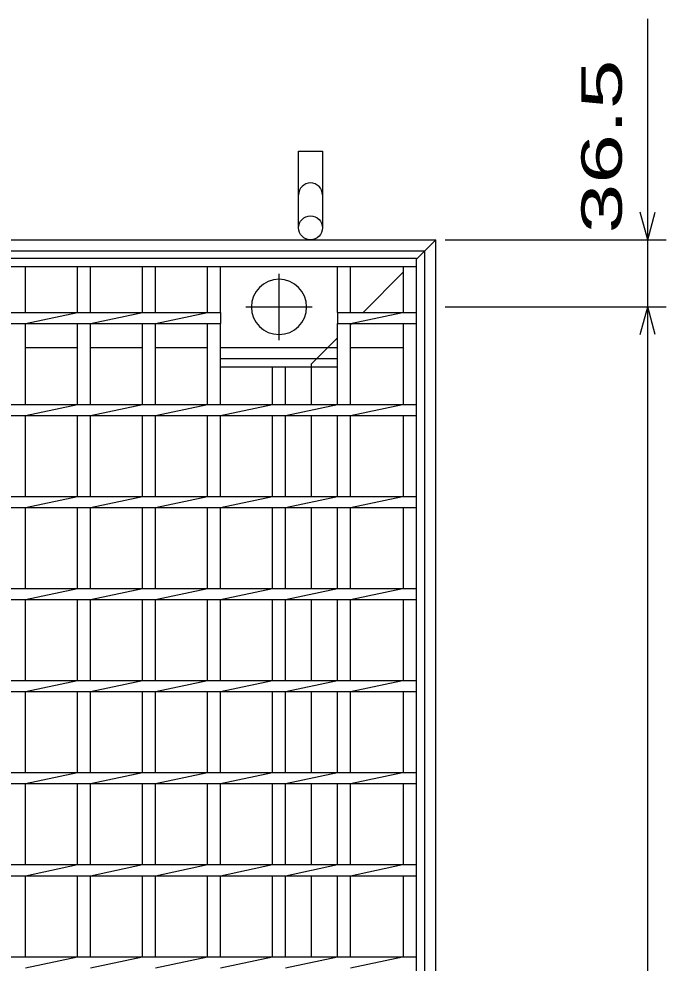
# Model space of a CAD drawing. Units: millimetres, scale not verified. Extents: x -1820 to 1731, y -1282 to 1054.
# Drawn here: x -509 to -158, y 271 to 784 of the extents above; entities that cross this region are included whole.
import ezdxf
from ezdxf.enums import TextEntityAlignment as Align

# ---------------------------------------------------------------- set-up
doc = ezdxf.new("R2010")
doc.units = ezdxf.units.MM
doc.header["$LTSCALE"] = 10
doc.linetypes.add('CHAIN', pattern=[18.5, 12, -1.5, 3.5, -1.5])
doc.linetypes.add('DASHED', pattern=[7.5, 6, -1.5])
for name, color, linetype, lineweight in [('16', 3, 'Continuous', 25), ('19', 6, 'Continuous', 25), ('22', 4, 'Continuous', 25)]:
    doc.layers.add(name, color=color, linetype=linetype, lineweight=lineweight)
doc.styles.add('ベクトル', font='')
doc.styles.get('ベクトル').set_extended_font_data('ベクトル')

msp = doc.modelspace()

# ---------------------------------------------------------------- linework, layer by layer
at = {"layer": '16'}
for p, q in [((-830, 654), (-293, 654)), ((-293, 649.5), (-293, 654)), ((-830, 649.5), (-293, 649.5)), ((-512.3, 649.5), (-505.3, 649.5)), ((-505.3, 624.5), (-505.3, 649.5)), ((-477, 624.5), (-477, 649.5)), ((-477, 649.5), (-470, 649.5)), ((-470, 624.5), (-470, 649.5)), ((-441.7, 624.5), (-441.7, 649.5)), ((-441.7, 649.5), (-434.7, 649.5)), ((-434.7, 624.5), (-434.7, 649.5)), ((-406.4, 624.5), (-406.4, 649.5)), ((-406.4, 649.5), (-399.4, 649.5)), ((-399.4, 624.5), (-399.4, 649.5)), ((-335.8, 624.5), (-335.8, 649.5)), ((-335.8, 649.5), (-328.8, 649.5)), ((-328.8, 624.5), (-328.8, 649.5)), ((-300, 624.5), (-300, 649.5)), ((-300, 649.5), (-293, 649.5)), ((-293, -45.5), (-293, 649.5)), ((-724.11, 624.5), (-399.4, 624.5)), ((-505.3, 618.5), (-477, 624.5)), ((-470, 618.5), (-441.7, 624.5)), ((-434.7, 618.5), (-406.4, 624.5)), ((-399.4, 624.5), (-399.4, 618.5)), ((-335.82, 624.5), (-293, 624.5)), ((-335.82, 624.5), (-335.8, 624.5)), ((-335.8, 624.5), (-335.8, 618.5)), ((-328.8, 618.5), (-300.5, 624.5)), ((-293, 618.5), (-293, 624.5)), ((-724.11, 618.5), (-399.4, 618.5)), ((-505.3, 574.5), (-505.3, 618.5)), ((-477, 574.5), (-477, 618.5)), ((-470, 574.5), (-470, 618.5)), ((-441.7, 574.5), (-441.7, 618.5)), ((-434.7, 574.5), (-434.7, 618.5)), ((-406.4, 574.5), (-406.4, 618.5)), ((-399.4, 574.5), (-399.4, 618.5)), ((-335.82, 618.5), (-293, 618.5)), ((-335.8, 574.5), (-335.8, 618.5)), ((-328.8, 574.5), (-328.8, 618.5)), ((-300, 574.5), (-300, 618.5)), ((-505.3, 605.5), (-477, 605.5)), ((-470, 605.5), (-441.7, 605.5)), ((-434.7, 605.5), (-406.4, 605.5)), ((-399.4, 605.5), (-335.82, 605.5)), ((-328.8, 605.5), (-300, 605.5)), ((-399.4, 599.5), (-335.82, 599.5)), ((-399.4, 595), (-399.4, 599.5)), ((-335.82, 595), (-335.82, 599.5)), ((-399.4, 595), (-335.82, 595)), ((-371.1, 574.5), (-371.1, 595)), ((-364.1, 574.5), (-364.1, 595)), ((-830, 574.5), (-293, 574.5)), ((-505.3, 568.5), (-477, 574.5)), ((-470, 568.5), (-441.7, 574.5)), ((-434.7, 568.5), (-406.4, 574.5)), ((-399.4, 568.5), (-371.1, 574.5)), ((-364.1, 568.5), (-335.8, 574.5)), ((-328.8, 568.5), (-300.5, 574.5)), ((-293, 568.5), (-293, 574.5)), ((-830, 568.5), (-293, 568.5)), ((-505.3, 524.5), (-505.3, 568.5)), ((-477, 524.5), (-477, 568.5)), ((-470, 524.5), (-470, 568.5)), ((-441.7, 524.5), (-441.7, 568.5)), ((-434.7, 524.5), (-434.7, 568.5)), ((-406.4, 524.5), (-406.4, 568.5)), ((-399.4, 524.5), (-399.4, 568.5)), ((-371.1, 524.5), (-371.1, 568.5)), ((-364.1, 524.5), (-364.1, 568.5)), ((-335.8, 524.5), (-335.8, 568.5)), ((-328.8, 524.5), (-328.8, 568.5)), ((-300, 524.5), (-300, 568.5)), ((-830, 524.5), (-293, 524.5)), ((-505.3, 518.5), (-477, 524.5)), ((-470, 518.5), (-441.7, 524.5)), ((-434.7, 518.5), (-406.4, 524.5)), ((-399.4, 518.5), (-371.1, 524.5)), ((-364.1, 518.5), (-335.8, 524.5)), ((-328.8, 518.5), (-300.5, 524.5)), ((-293, 518.5), (-293, 524.5)), ((-830, 518.5), (-293, 518.5)), ((-505.3, 474.5), (-505.3, 518.5)), ((-477, 474.5), (-477, 518.5)), ((-470, 474.5), (-470, 518.5)), ((-441.7, 474.5), (-441.7, 518.5)), ((-434.7, 474.5), (-434.7, 518.5)), ((-406.4, 474.5), (-406.4, 518.5)), ((-399.4, 474.5), (-399.4, 518.5)), ((-371.1, 474.5), (-371.1, 518.5)), ((-364.1, 474.5), (-364.1, 518.5)), ((-335.8, 474.5), (-335.8, 518.5)), ((-328.8, 474.5), (-328.8, 518.5)), ((-300, 474.5), (-300, 518.5)), ((-830, 474.5), (-293, 474.5)), ((-505.3, 468.5), (-477, 474.5)), ((-470, 468.5), (-441.7, 474.5)), ((-434.7, 468.5), (-406.4, 474.5)), ((-399.4, 468.5), (-371.1, 474.5)), ((-364.1, 468.5), (-335.8, 474.5)), ((-328.8, 468.5), (-300.5, 474.5)), ((-293, 468.5), (-293, 474.5)), ((-830, 468.5), (-293, 468.5)), ((-505.3, 424.5), (-505.3, 468.5)), ((-477, 424.5), (-477, 468.5)), ((-470, 424.5), (-470, 468.5)), ((-441.7, 424.5), (-441.7, 468.5)), ((-434.7, 424.5), (-434.7, 468.5)), ((-406.4, 424.5), (-406.4, 468.5)), ((-399.4, 424.5), (-399.4, 468.5)), ((-371.1, 424.5), (-371.1, 468.5)), ((-364.1, 424.5), (-364.1, 468.5)), ((-335.8, 424.5), (-335.8, 468.5)), ((-328.8, 424.5), (-328.8, 468.5)), ((-300, 424.5), (-300, 468.5)), ((-830, 424.5), (-293, 424.5)), ((-505.3, 418.5), (-477, 424.5)), ((-470, 418.5), (-441.7, 424.5)), ((-434.7, 418.5), (-406.4, 424.5)), ((-399.4, 418.5), (-371.1, 424.5)), ((-364.1, 418.5), (-335.8, 424.5)), ((-328.8, 418.5), (-300.5, 424.5)), ((-293, 418.5), (-293, 424.5)), ((-830, 418.5), (-293, 418.5)), ((-505.3, 374.5), (-505.3, 418.5)), ((-477, 374.5), (-477, 418.5)), ((-470, 374.5), (-470, 418.5)), ((-441.7, 374.5), (-441.7, 418.5)), ((-434.7, 374.5), (-434.7, 418.5)), ((-406.4, 374.5), (-406.4, 418.5)), ((-399.4, 374.5), (-399.4, 418.5)), ((-371.1, 374.5), (-371.1, 418.5)), ((-364.1, 374.5), (-364.1, 418.5)), ((-335.8, 374.5), (-335.8, 418.5)), ((-328.8, 374.5), (-328.8, 418.5)), ((-300, 374.5), (-300, 418.5)), ((-830, 374.5), (-293, 374.5)), ((-505.3, 368.5), (-477, 374.5)), ((-470, 368.5), (-441.7, 374.5)), ((-434.7, 368.5), (-406.4, 374.5)), ((-399.4, 368.5), (-371.1, 374.5)), ((-364.1, 368.5), (-335.8, 374.5)), ((-328.8, 368.5), (-300.5, 374.5)), ((-293, 368.5), (-293, 374.5)), ((-830, 368.5), (-293, 368.5)), ((-505.3, 324.5), (-505.3, 368.5)), ((-477, 324.5), (-477, 368.5)), ((-470, 324.5), (-470, 368.5)), ((-441.7, 324.5), (-441.7, 368.5)), ((-434.7, 324.5), (-434.7, 368.5)), ((-406.4, 324.5), (-406.4, 368.5)), ((-399.4, 324.5), (-399.4, 368.5)), ((-371.1, 324.5), (-371.1, 368.5)), ((-364.1, 324.5), (-364.1, 368.5)), ((-335.8, 324.5), (-335.8, 368.5)), ((-328.8, 324.5), (-328.8, 368.5)), ((-300, 324.5), (-300, 368.5)), ((-830, 324.5), (-293, 324.5)), ((-505.3, 318.5), (-477, 324.5)), ((-470, 318.5), (-441.7, 324.5)), ((-434.7, 318.5), (-406.4, 324.5)), ((-399.4, 318.5), (-371.1, 324.5)), ((-364.1, 318.5), (-335.8, 324.5)), ((-328.8, 318.5), (-300.5, 324.5)), ((-293, 318.5), (-293, 324.5)), ((-830, 318.5), (-293, 318.5)), ((-505.3, 274.5), (-505.3, 318.5)), ((-477, 274.5), (-477, 318.5)), ((-470, 274.5), (-470, 318.5)), ((-441.7, 274.5), (-441.7, 318.5)), ((-434.7, 274.5), (-434.7, 318.5)), ((-406.4, 274.5), (-406.4, 318.5)), ((-399.4, 274.5), (-399.4, 318.5)), ((-371.1, 274.5), (-371.1, 318.5)), ((-364.1, 274.5), (-364.1, 318.5)), ((-335.8, 274.5), (-335.8, 318.5)), ((-328.8, 274.5), (-328.8, 318.5)), ((-300, 274.5), (-300, 318.5)), ((-830, 274.5), (-293, 274.5)), ((-505.3, 268.5), (-477, 274.5)), ((-470, 268.5), (-441.7, 274.5)), ((-434.7, 268.5), (-406.4, 274.5)), ((-399.4, 268.5), (-371.1, 274.5)), ((-364.1, 268.5), (-335.8, 274.5)), ((-328.8, 268.5), (-300.5, 274.5)), ((-293, 268.5), (-293, 274.5))]:
    msp.add_line(p, q, dxfattribs=at)
at = {"layer": '16', "linetype": 'CHAIN'}
for p, q in [((-367.61, 609.5), (-367.61, 645.5)), ((-385.61, 627.5), (-349.61, 627.5))]:
    msp.add_line(p, q, dxfattribs=at)
at = {"layer": '16'}
for start, end in [(90, 270), (270, 90)]:
    msp.add_arc((-367.61, 627.5), 15, start, end, dxfattribs=at)
at = {"layer": '19'}
for p, q in [((-357, 670.5), (-357, 712.12)), ((-357, 712.12), (-344, 712.12)), ((-344, 712.12), (-344, 670.5)), ((-1417.5, 664), (-282.5, 664)), ((-282.5, -45.5), (-282.5, 664)), ((-1411.5, 658), (-288.5, 658)), ((-288.5, -45.5), (-288.5, 658)), ((-350, 574.5), (-350, 595)), ((-350, 524.5), (-350, 568.5)), ((-350, 474.5), (-350, 518.5)), ((-350, 424.5), (-350, 468.5)), ((-350, 374.5), (-350, 418.5)), ((-350, 324.5), (-350, 368.5)), ((-350, 274.5), (-350, 318.5))]:
    msp.add_line(p, q, dxfattribs=at)
at = {"layer": '19', "linetype": 'DASHED'}
for p, q in [((-293, 653.5), (-282.5, 664)), ((-322, 624.5), (-300, 646.5)), ((-328.8, 617.7), (-328, 618.5)), ((-350, 596.5), (-335.8, 610.7)), ((-350, 592), (-350, 596.5))]:
    msp.add_line(p, q, dxfattribs=at)
at = {"layer": '19'}
msp.add_circle((-350.5, 670.5), 6.5, dxfattribs=at)
msp.add_arc((-350.5, 688.34), 6.5, 0, 180, dxfattribs=at)
at = {"layer": '22'}
for p, q in [((-167.5, 664), (-167.5, 784)), ((-167.5, 664), (-171.5, 679)), ((-167.5, 664), (-163.5, 679)), ((-277.5, 664), (-157.5, 664)), ((-167.5, 627.5), (-167.5, 664)), ((-277.5, 627.5), (-157.5, 627.5)), ((-171.5, 612.5), (-167.5, 627.5)), ((-163.5, 612.5), (-167.5, 627.5)), ((-167.5, -334.5), (-167.5, 627.5))]:
    msp.add_line(p, q, dxfattribs=at)

# ---------------------------------------------------------------- texts
at = {"layer": '22', "color": 2, "style": 'ベクトル', "width": 1.65}
msp.add_text(' 36.5 ', height=21.99, rotation=90, dxfattribs=at).set_placement((-192.5, 654), align=Align.MIDDLE_LEFT)

doc.saveas('drawing.dxf')
